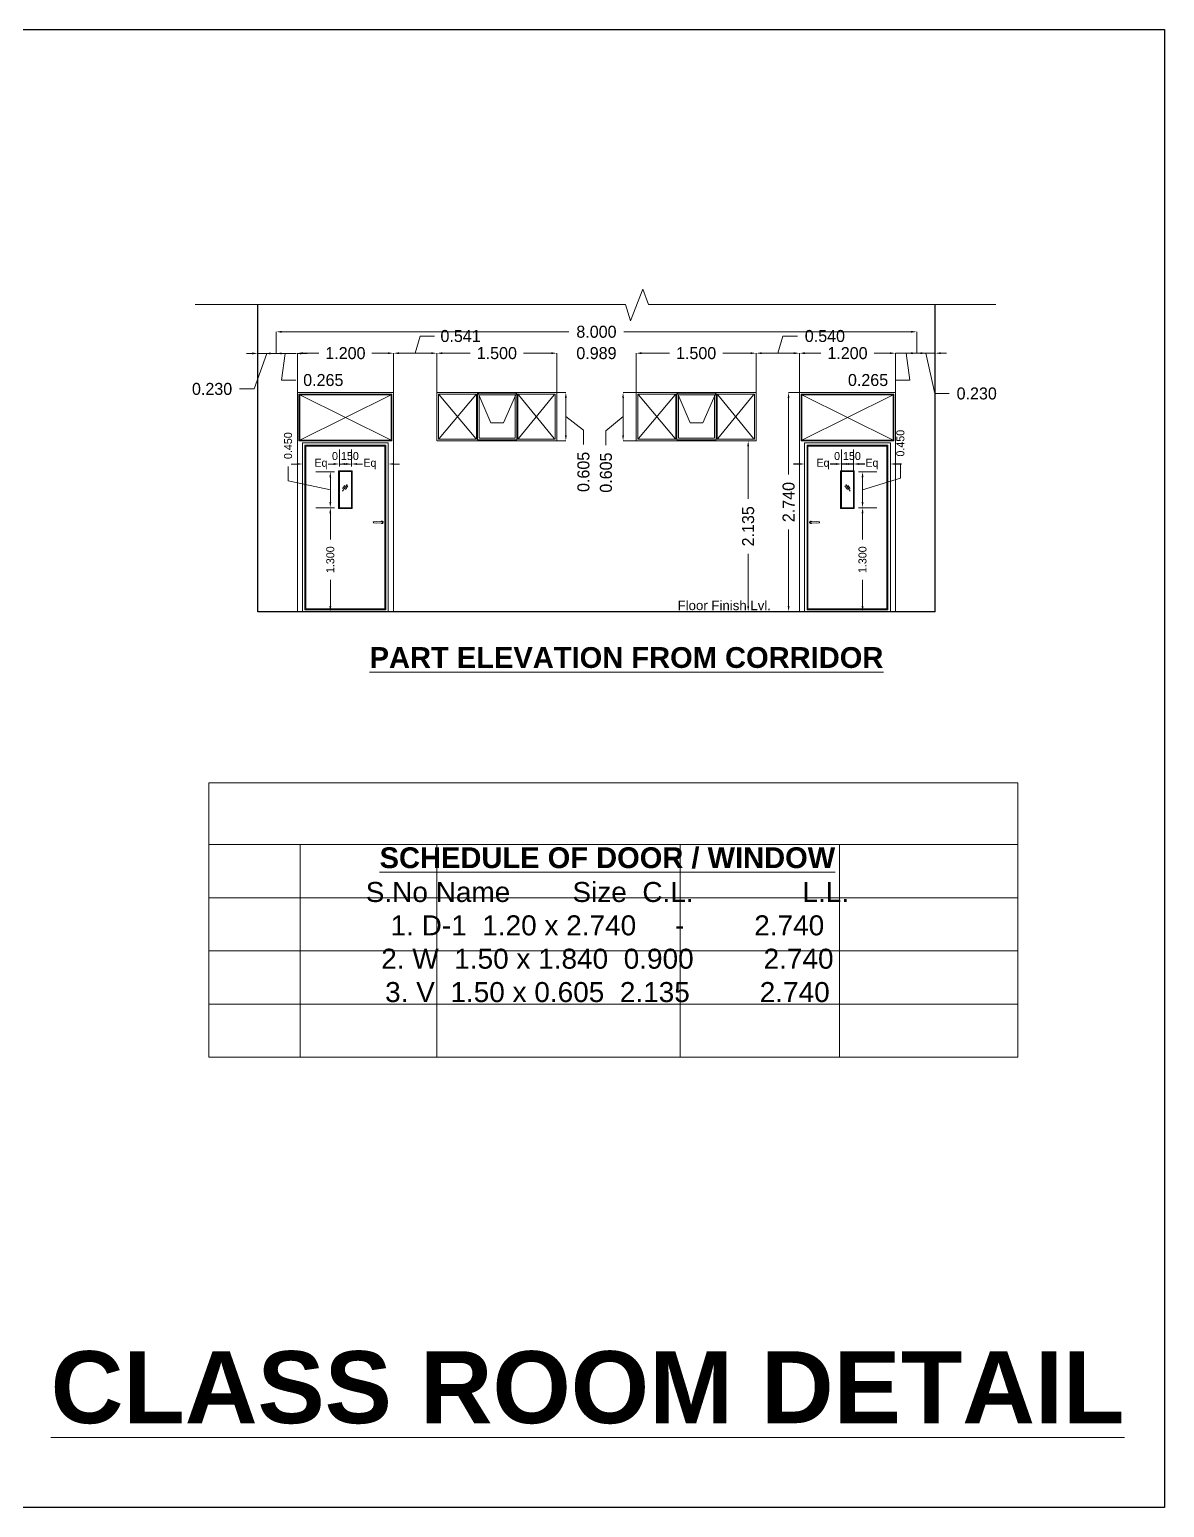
# Model space of a CAD drawing. Header units: millimetres. Extents: x 3614 to 12428, y -844 to 6844.
# Drawn here: x 5491.4 to 5505.57, y -795.26 to -776.79 of the extents above; entities that cross this region are included whole.
import ezdxf

# ---------------------------------------------------------------- set-up
doc = ezdxf.new("R2010")
doc.units = ezdxf.units.MM
doc.header["$LTSCALE"] = 40
doc.header["$MEASUREMENT"] = 0
doc.header["$PDMODE"] = 32
doc.header["$PDSIZE"] = 0.02
doc.linetypes.add('DASHED', pattern=[0.75, 0.5, -0.25])
doc.layers.get('Defpoints').update_dxf_attribs({"linetype": 'CONTINUOUS', "lineweight": 20})
for name, color, linetype, lineweight in [('Dim', 220, 'CONTINUOUS', 15), ('Dotted', 23, 'DASHED', 15), ('TEXT', 7, 'CONTINUOUS', 20), ('Wall', 7, 'CONTINUOUS', 30), ('Window', 150, 'CONTINUOUS', 15), ('Window-Wall', 7, 'CONTINUOUS', 18)]:
    doc.layers.add(name, color=color, linetype=linetype, lineweight=lineweight)
doc.styles.add('DIM', font='arial.ttf')
doc.styles.add('L120', font='simplex.shx', dxfattribs={"height": 1})
doc.styles.add('Tabrej', font='GOTHIC.TTF')
doc.dimstyles.new('Tabrej', dxfattribs={"dimtxt": 0.5, "dimasz": 0.45, "dimexe": 0.18, "dimexo": 0.0625, "dimgap": 0.09, "dimtad": 0, "dimdec": 3, "dimzin": 0, "dimdsep": 46, "dimtxsty": 'Tabrej', "dimcen": 0, "dimclrd": 256, "dimclre": 256, "dimclrt": 7, "dimaunit": 1, "dimadec": 3, "dimazin": 0, "dimtfac": 1, "dimtdec": 3, "dimtofl": 0, "dimtmove": 0, "dimatfit": 3, "dimfxl": 0, "dimtolj": 1, "dimtzin": 0, "dimlwd": -1, "dimlwe": -1, "dimarcsym": 0})

# ---------------------------------------------------------------- blocks, each defined once
blk = doc.blocks.new('*D136')
at = {"layer": 'Defpoints', "color": 0, "ltscale": 0.05, "transparency": 16777216}
for p in [(5501.157, -781.326), (5500.88, -784.066), (5501.157, -784.066)]:
    blk.add_point(p, dxfattribs=at)
at = {"layer": 'Dim', "ltscale": 0.05, "transparency": 16777216}
for p, q in [((5501.157, -781.326), (5500.88, -781.326)), ((5500.88, -781.396), (5500.88, -782.352)), ((5500.88, -783.996), (5500.88, -783.04)), ((5501.157, -784.066), (5500.88, -784.066))]:
    blk.add_line(p, q, dxfattribs=at)
for points in [[(5500.868, -781.396), (5500.891, -781.396), (5500.88, -781.326)], [(5500.868, -783.996), (5500.891, -783.996), (5500.88, -784.066)]]:
    blk.add_solid(points, dxfattribs=at)
at = {"layer": 'Dim', "color": 7, "ltscale": 0.05, "transparency": 16777216, "insert": (5500.88, -782.696), "char_height": 0.15, "attachment_point": 5, "rotation": 90, "style": 'Tabrej'}
blk.add_mtext('\\A1;2.740', dxfattribs=at)
blk = doc.blocks.new('*D137')
at = {"layer": 'Defpoints', "color": 0, "ltscale": 0.05, "transparency": 16777216}
for p in [(5500.475, -781.931), (5500.375, -784.066), (5500.475, -784.066)]:
    blk.add_point(p, dxfattribs=at)
at = {"layer": 'Dim', "ltscale": 0.05, "transparency": 16777216}
for p, q in [((5500.475, -781.931), (5500.375, -781.931)), ((5500.375, -782.001), (5500.375, -782.656)), ((5500.375, -783.996), (5500.375, -783.341)), ((5500.475, -784.066), (5500.375, -784.066))]:
    blk.add_line(p, q, dxfattribs=at)
for points in [[(5500.363, -782.001), (5500.387, -782.001), (5500.375, -781.931)], [(5500.363, -783.996), (5500.387, -783.996), (5500.375, -784.066)]]:
    blk.add_solid(points, dxfattribs=at)
at = {"layer": 'Dim', "color": 7, "ltscale": 0.05, "transparency": 16777216, "insert": (5500.375, -782.999), "char_height": 0.15, "attachment_point": 5, "rotation": 90, "style": 'Tabrej'}
blk.add_mtext('\\A1;2.135', dxfattribs=at)
blk = doc.blocks.new('*D138')
at = {"layer": 'Defpoints', "color": 0, "ltscale": 0.05, "transparency": 16777216}
for p in [(5494.461, -780.834), (5494.726, -780.834), (5494.726, -780.839)]:
    blk.add_point(p, dxfattribs=at)
at = {"layer": 'Dim', "ltscale": 0.05, "transparency": 16777216}
for p, q in [((5494.391, -780.839), (5494.321, -780.839)), ((5494.461, -780.834), (5494.461, -780.839)), ((5494.461, -780.839), (5494.726, -780.839)), ((5494.593, -780.839), (5494.546, -781.172)), ((5494.726, -780.834), (5494.726, -780.839)), ((5494.796, -780.839), (5494.866, -780.839)), ((5494.546, -781.172), (5494.726, -781.172))]:
    blk.add_line(p, q, dxfattribs=at)
for points in [[(5494.391, -780.827), (5494.391, -780.851), (5494.461, -780.839)], [(5494.796, -780.827), (5494.796, -780.851), (5494.726, -780.839)]]:
    blk.add_solid(points, dxfattribs=at)
at = {"layer": 'Dim', "color": 7, "ltscale": 0.05, "transparency": 16777216, "insert": (5495.069, -781.172), "char_height": 0.15, "attachment_point": 5, "style": 'Tabrej'}
blk.add_mtext('\\A1;0.265', dxfattribs=at)
blk = doc.blocks.new('*D139')
at = {"layer": 'Defpoints', "color": 0, "ltscale": 0.05, "transparency": 16777216}
for p in [(5502.215, -780.835), (5502.215, -780.836), (5502.48, -780.836)]:
    blk.add_point(p, dxfattribs=at)
at = {"layer": 'Dim', "ltscale": 0.05, "transparency": 16777216}
for p, q in [((5502.145, -780.836), (5502.075, -780.836)), ((5502.215, -780.835), (5502.215, -780.836)), ((5502.48, -780.836), (5502.215, -780.836)), ((5502.347, -780.836), (5502.395, -781.172)), ((5502.55, -780.836), (5502.62, -780.836)), ((5502.395, -781.172), (5502.215, -781.172))]:
    blk.add_line(p, q, dxfattribs=at)
for points in [[(5502.145, -780.824), (5502.145, -780.848), (5502.215, -780.836)], [(5502.55, -780.824), (5502.55, -780.848), (5502.48, -780.836)]]:
    blk.add_solid(points, dxfattribs=at)
at = {"layer": 'Dim', "color": 7, "ltscale": 0.05, "transparency": 16777216, "insert": (5501.872, -781.172), "char_height": 0.15, "attachment_point": 5, "style": 'Tabrej'}
blk.add_mtext('\\A1;0.265', dxfattribs=at)
blk = doc.blocks.new('*D140')
at = {"layer": 'Defpoints', "color": 0, "ltscale": 0.05, "transparency": 16777216}
for p in [(5495.945, -780.836), (5494.745, -781.326), (5495.945, -781.326)]:
    blk.add_point(p, dxfattribs=at)
at = {"layer": 'Dim', "ltscale": 0.05, "transparency": 16777216}
for p, q in [((5494.745, -781.326), (5494.745, -780.836)), ((5494.815, -780.836), (5495.013, -780.836)), ((5495.875, -780.836), (5495.677, -780.836)), ((5495.945, -781.326), (5495.945, -780.836))]:
    blk.add_line(p, q, dxfattribs=at)
for points in [[(5494.815, -780.824), (5494.815, -780.848), (5494.745, -780.836)], [(5495.875, -780.824), (5495.875, -780.848), (5495.945, -780.836)]]:
    blk.add_solid(points, dxfattribs=at)
at = {"layer": 'Dim', "color": 7, "ltscale": 0.05, "transparency": 16777216, "insert": (5495.345, -780.836), "char_height": 0.15, "attachment_point": 5, "style": 'Tabrej'}
blk.add_mtext('\\A1;1.200', dxfattribs=at)
blk = doc.blocks.new('*D141')
at = {"layer": 'Defpoints', "color": 0, "ltscale": 0.05, "transparency": 16777216}
for p in [(5496.486, -780.836), (5495.945, -781.326), (5496.486, -781.326)]:
    blk.add_point(p, dxfattribs=at)
at = {"layer": 'Dim', "ltscale": 0.05, "transparency": 16777216}
for p, q in [((5496.215, -780.836), (5496.279, -780.622)), ((5496.279, -780.622), (5496.459, -780.622)), ((5495.945, -781.326), (5495.945, -780.836)), ((5496.015, -780.836), (5496.416, -780.836)), ((5496.486, -781.326), (5496.486, -780.836))]:
    blk.add_line(p, q, dxfattribs=at)
for points in [[(5496.015, -780.824), (5496.015, -780.848), (5495.945, -780.836)], [(5496.416, -780.824), (5496.416, -780.848), (5496.486, -780.836)]]:
    blk.add_solid(points, dxfattribs=at)
at = {"layer": 'Dim', "color": 7, "ltscale": 0.05, "transparency": 16777216, "insert": (5496.783, -780.622), "char_height": 0.15, "attachment_point": 5, "style": 'Tabrej'}
blk.add_mtext('\\A1;0.541', dxfattribs=at)
blk = doc.blocks.new('*D142')
at = {"layer": 'Defpoints', "color": 0, "ltscale": 0.05, "transparency": 16777216}
for p in [(5497.986, -780.836), (5497.986, -781.326), (5496.486, -781.777)]:
    blk.add_point(p, dxfattribs=at)
at = {"layer": 'Dim', "ltscale": 0.05, "transparency": 16777216}
for p, q in [((5496.486, -781.777), (5496.486, -780.836)), ((5496.556, -780.836), (5496.903, -780.836)), ((5497.916, -780.836), (5497.568, -780.836)), ((5497.986, -781.326), (5497.986, -780.836))]:
    blk.add_line(p, q, dxfattribs=at)
for points in [[(5496.556, -780.824), (5496.556, -780.848), (5496.486, -780.836)], [(5497.916, -780.824), (5497.916, -780.848), (5497.986, -780.836)]]:
    blk.add_solid(points, dxfattribs=at)
at = {"layer": 'Dim', "color": 7, "ltscale": 0.05, "transparency": 16777216, "insert": (5497.236, -780.836), "char_height": 0.15, "attachment_point": 5, "style": 'Tabrej'}
blk.add_mtext('\\A1;1.500', dxfattribs=at)
blk = doc.blocks.new('*D143')
at = {"layer": 'Defpoints', "color": 0, "ltscale": 0.05, "transparency": 16777216}
for p in [(5498.975, -780.836), (5497.986, -781.326), (5498.975, -781.326)]:
    blk.add_point(p, dxfattribs=at)
at = {"layer": 'Dim', "ltscale": 0.05, "transparency": 16777216}
for p, q in [((5497.916, -780.836), (5497.846, -780.836)), ((5497.986, -781.326), (5497.986, -780.836)), ((5498.975, -781.326), (5498.975, -780.836)), ((5499.045, -780.836), (5499.115, -780.836))]:
    blk.add_line(p, q, dxfattribs=at)
for points in [[(5497.916, -780.824), (5497.916, -780.848), (5497.986, -780.836)], [(5499.045, -780.824), (5499.045, -780.848), (5498.975, -780.836)]]:
    blk.add_solid(points, dxfattribs=at)
at = {"layer": 'Dim', "color": 7, "ltscale": 0.05, "transparency": 16777216, "insert": (5498.48, -780.836), "char_height": 0.15, "attachment_point": 5, "style": 'Tabrej'}
blk.add_mtext('\\A1;0.989', dxfattribs=at)
blk = doc.blocks.new('*D144')
at = {"layer": 'Defpoints', "color": 0, "ltscale": 0.05, "transparency": 16777216}
for p in [(5500.475, -780.836), (5498.975, -781.326), (5500.475, -781.326)]:
    blk.add_point(p, dxfattribs=at)
at = {"layer": 'Dim', "ltscale": 0.05, "transparency": 16777216}
for p, q in [((5498.975, -781.326), (5498.975, -780.836)), ((5499.045, -780.836), (5499.393, -780.836)), ((5500.405, -780.836), (5500.057, -780.836)), ((5500.475, -781.326), (5500.475, -780.836))]:
    blk.add_line(p, q, dxfattribs=at)
for points in [[(5499.045, -780.824), (5499.045, -780.848), (5498.975, -780.836)], [(5500.405, -780.824), (5500.405, -780.848), (5500.475, -780.836)]]:
    blk.add_solid(points, dxfattribs=at)
at = {"layer": 'Dim', "color": 7, "ltscale": 0.05, "transparency": 16777216, "insert": (5499.725, -780.836), "char_height": 0.15, "attachment_point": 5, "style": 'Tabrej'}
blk.add_mtext('\\A1;1.500', dxfattribs=at)
blk = doc.blocks.new('*D145')
at = {"layer": 'Defpoints', "color": 0, "ltscale": 0.05, "transparency": 16777216}
for p in [(5501.015, -780.836), (5500.475, -781.326), (5501.015, -781.326)]:
    blk.add_point(p, dxfattribs=at)
at = {"layer": 'Dim', "ltscale": 0.05, "transparency": 16777216}
for p, q in [((5500.745, -780.836), (5500.809, -780.622)), ((5500.809, -780.622), (5500.989, -780.622)), ((5500.475, -781.326), (5500.475, -780.836)), ((5500.545, -780.836), (5500.945, -780.836)), ((5501.015, -781.326), (5501.015, -780.836))]:
    blk.add_line(p, q, dxfattribs=at)
for points in [[(5500.545, -780.824), (5500.545, -780.848), (5500.475, -780.836)], [(5500.945, -780.824), (5500.945, -780.848), (5501.015, -780.836)]]:
    blk.add_solid(points, dxfattribs=at)
at = {"layer": 'Dim', "color": 7, "ltscale": 0.05, "transparency": 16777216, "insert": (5501.333, -780.622), "char_height": 0.15, "attachment_point": 5, "style": 'Tabrej'}
blk.add_mtext('\\A1;0.540', dxfattribs=at)
blk = doc.blocks.new('*D146')
at = {"layer": 'Defpoints', "color": 0, "ltscale": 0.05, "transparency": 16777216}
for p in [(5502.215, -780.836), (5501.015, -781.326), (5502.215, -781.326)]:
    blk.add_point(p, dxfattribs=at)
at = {"layer": 'Dim', "ltscale": 0.05, "transparency": 16777216}
for p, q in [((5501.015, -781.326), (5501.015, -780.836)), ((5501.085, -780.836), (5501.283, -780.836)), ((5502.145, -780.836), (5501.947, -780.836)), ((5502.215, -781.326), (5502.215, -780.836))]:
    blk.add_line(p, q, dxfattribs=at)
for points in [[(5501.085, -780.824), (5501.085, -780.848), (5501.015, -780.836)], [(5502.145, -780.824), (5502.145, -780.848), (5502.215, -780.836)]]:
    blk.add_solid(points, dxfattribs=at)
at = {"layer": 'Dim', "color": 7, "ltscale": 0.05, "transparency": 16777216, "insert": (5501.615, -780.836), "char_height": 0.15, "attachment_point": 5, "style": 'Tabrej'}
blk.add_mtext('\\A1;1.200', dxfattribs=at)
blk = doc.blocks.new('*D147')
at = {"layer": 'Defpoints', "color": 0, "ltscale": 0.05, "transparency": 16777216}
for p in [(5502.48, -780.569), (5494.48, -780.839), (5502.48, -780.836)]:
    blk.add_point(p, dxfattribs=at)
at = {"layer": 'Dim', "ltscale": 0.05, "transparency": 16777216}
for p, q in [((5494.48, -780.839), (5494.48, -780.569)), ((5494.55, -780.569), (5498.136, -780.569)), ((5502.41, -780.569), (5498.823, -780.569)), ((5502.48, -780.836), (5502.48, -780.569))]:
    blk.add_line(p, q, dxfattribs=at)
for points in [[(5494.55, -780.557), (5494.55, -780.58), (5494.48, -780.569)], [(5502.41, -780.557), (5502.41, -780.58), (5502.48, -780.569)]]:
    blk.add_solid(points, dxfattribs=at)
at = {"layer": 'Dim', "color": 7, "ltscale": 0.05, "transparency": 16777216, "insert": (5498.48, -780.569), "char_height": 0.15, "attachment_point": 5, "style": 'Tabrej'}
blk.add_mtext('\\A1;8.000', dxfattribs=at)
blk = doc.blocks.new('*D148')
at = {"layer": 'Defpoints', "color": 0, "ltscale": 0.05, "transparency": 16777216}
for p in [(5494.25, -780.839), (5494.48, -780.839), (5494.48, -780.839)]:
    blk.add_point(p, dxfattribs=at)
at = {"layer": 'Dim', "ltscale": 0.05, "transparency": 16777216}
for p, q in [((5494.18, -780.839), (5494.11, -780.839)), ((5494.365, -780.839), (5494.204, -781.283)), ((5494.25, -780.839), (5494.48, -780.839)), ((5494.55, -780.839), (5494.62, -780.839)), ((5494.204, -781.283), (5494.024, -781.283))]:
    blk.add_line(p, q, dxfattribs=at)
for points in [[(5494.18, -780.827), (5494.18, -780.851), (5494.25, -780.839)], [(5494.55, -780.827), (5494.55, -780.851), (5494.48, -780.839)]]:
    blk.add_solid(points, dxfattribs=at)
at = {"layer": 'Dim', "color": 7, "ltscale": 0.05, "transparency": 16777216, "insert": (5493.68, -781.283), "char_height": 0.15, "attachment_point": 5, "style": 'Tabrej'}
blk.add_mtext('\\A1;0.230', dxfattribs=at)
blk = doc.blocks.new('*D149')
at = {"layer": 'Defpoints', "color": 0, "ltscale": 0.05, "transparency": 16777216}
for p in [(5502.48, -780.836), (5502.71, -780.836), (5502.71, -780.836)]:
    blk.add_point(p, dxfattribs=at)
at = {"layer": 'Dim', "ltscale": 0.05, "transparency": 16777216}
for p, q in [((5502.41, -780.836), (5502.34, -780.836)), ((5502.48, -780.836), (5502.71, -780.836)), ((5502.595, -780.836), (5502.705, -781.34)), ((5502.78, -780.836), (5502.85, -780.836)), ((5502.705, -781.34), (5502.885, -781.34))]:
    blk.add_line(p, q, dxfattribs=at)
for points in [[(5502.41, -780.824), (5502.41, -780.848), (5502.48, -780.836)], [(5502.78, -780.824), (5502.78, -780.848), (5502.71, -780.836)]]:
    blk.add_solid(points, dxfattribs=at)
at = {"layer": 'Dim', "color": 7, "ltscale": 0.05, "transparency": 16777216, "insert": (5503.229, -781.34), "char_height": 0.15, "attachment_point": 5, "style": 'Tabrej'}
blk.add_mtext('\\A1;0.230', dxfattribs=at)
blk = doc.blocks.new('*D367')
at = {"layer": 'Defpoints', "color": 0, "ltscale": 0.05, "transparency": 16777216}
for p in [(6157.59, -623.512), (6157.59, -623.608), (6157.74, -623.608)]:
    blk.add_point(p, dxfattribs=at)
at = {"layer": 'Dim', "ltscale": 0.05, "transparency": 16777216}
for p, q in [((6157.59, -623.545), (6157.59, -623.332)), ((6157.74, -623.545), (6157.74, -623.332)), ((6157.52, -623.512), (6157.45, -623.512)), ((6157.81, -623.512), (6157.88, -623.512))]:
    blk.add_line(p, q, dxfattribs=at)
for points in [[(6157.52, -623.5), (6157.52, -623.524), (6157.59, -623.512)], [(6157.81, -623.5), (6157.81, -623.524), (6157.74, -623.512)]]:
    blk.add_solid(points, dxfattribs=at)
at = {"layer": 'Dim', "color": 7, "ltscale": 0.05, "transparency": 16777216, "insert": (6157.665, -623.413), "char_height": 0.1, "attachment_point": 5, "style": 'Tabrej'}
blk.add_mtext('\\A1;0.150', dxfattribs=at)
blk = doc.blocks.new('*D368')
at = {"layer": 'Defpoints', "color": 0, "ltscale": 0.05, "transparency": 16777216}
for p in [(6157.74, -623.608), (6157.74, -624.058), (6157.853, -624.058)]:
    blk.add_point(p, dxfattribs=at)
at = {"layer": 'Dim', "ltscale": 0.05, "transparency": 16777216}
for p, q in [((6158.326, -623.691), (6158.326, -623.511)), ((6157.803, -623.608), (6158.033, -623.608)), ((6157.853, -623.678), (6157.853, -623.988)), ((6157.853, -623.833), (6158.326, -623.691)), ((6157.803, -624.058), (6158.033, -624.058))]:
    blk.add_line(p, q, dxfattribs=at)
for points in [[(6157.842, -623.678), (6157.865, -623.678), (6157.853, -623.608)], [(6157.842, -623.988), (6157.865, -623.988), (6157.853, -624.058)]]:
    blk.add_solid(points, dxfattribs=at)
at = {"layer": 'Dim', "color": 7, "ltscale": 0.05, "transparency": 16777216, "insert": (6158.326, -623.252), "char_height": 0.1, "attachment_point": 5, "rotation": 90, "style": 'Tabrej'}
blk.add_mtext('\\A1;0.450', dxfattribs=at)
blk = doc.blocks.new('*D369')
at = {"layer": 'Defpoints', "color": 0, "ltscale": 0.05, "transparency": 16777216}
for p in [(6157.75, -624.058), (6157.75, -625.358), (6157.853, -625.358)]:
    blk.add_point(p, dxfattribs=at)
at = {"layer": 'Dim', "ltscale": 0.05, "transparency": 16777216}
for p, q in [((6157.813, -624.058), (6158.033, -624.058)), ((6157.853, -624.128), (6157.853, -624.456)), ((6157.853, -625.288), (6157.853, -624.959)), ((6157.813, -625.358), (6158.033, -625.358))]:
    blk.add_line(p, q, dxfattribs=at)
for points in [[(6157.842, -624.128), (6157.865, -624.128), (6157.853, -624.058)], [(6157.842, -625.288), (6157.865, -625.288), (6157.853, -625.358)]]:
    blk.add_solid(points, dxfattribs=at)
at = {"layer": 'Dim', "color": 7, "ltscale": 0.05, "transparency": 16777216, "insert": (6157.853, -624.708), "char_height": 0.1, "attachment_point": 5, "rotation": 90, "style": 'Tabrej'}
blk.add_mtext('\\A1;1.300', dxfattribs=at)
blk = doc.blocks.new('*D370')
at = {"layer": 'Defpoints', "color": 0, "ltscale": 0.05, "transparency": 16777216}
for p in [(6157.129, -623.512), (6157.129, -623.545), (6157.59, -623.512)]:
    blk.add_point(p, dxfattribs=at)
at = {"layer": 'Dim', "ltscale": 0.05, "transparency": 16777216}
for p, q in [((6157.129, -623.483), (6157.129, -623.332)), ((6157.59, -623.449), (6157.59, -623.332)), ((6157.059, -623.512), (6156.989, -623.512)), ((6157.66, -623.512), (6157.73, -623.512))]:
    blk.add_line(p, q, dxfattribs=at)
for points in [[(6157.059, -623.5), (6157.059, -623.524), (6157.129, -623.512)], [(6157.66, -623.5), (6157.66, -623.524), (6157.59, -623.512)]]:
    blk.add_solid(points, dxfattribs=at)
at = {"layer": 'Dim', "color": 7, "ltscale": 0.05, "transparency": 16777216, "insert": (6157.36, -623.512), "char_height": 0.1, "attachment_point": 5, "style": 'Tabrej'}
blk.add_mtext('\\A1;Eq', dxfattribs=at)
blk = doc.blocks.new('*D371')
at = {"layer": 'Defpoints', "color": 0, "ltscale": 0.05, "transparency": 16777216}
for p in [(6158.201, -623.512), (6158.201, -623.551), (6157.74, -623.595)]:
    blk.add_point(p, dxfattribs=at)
at = {"layer": 'Dim', "ltscale": 0.05, "transparency": 16777216}
for p, q in [((6157.74, -623.532), (6157.74, -623.332)), ((6158.201, -623.489), (6158.201, -623.332)), ((6157.67, -623.512), (6157.6, -623.512)), ((6158.271, -623.512), (6158.341, -623.512))]:
    blk.add_line(p, q, dxfattribs=at)
for points in [[(6157.67, -623.5), (6157.67, -623.524), (6157.74, -623.512)], [(6158.271, -623.5), (6158.271, -623.524), (6158.201, -623.512)]]:
    blk.add_solid(points, dxfattribs=at)
at = {"layer": 'Dim', "color": 7, "ltscale": 0.05, "transparency": 16777216, "insert": (6157.971, -623.512), "char_height": 0.1, "attachment_point": 5, "style": 'Tabrej'}
blk.add_mtext('\\A1;Eq', dxfattribs=at)
blk = doc.blocks.new('*D191')
at = {"layer": 'Defpoints', "color": 0, "ltscale": 0.05, "transparency": 16777216}
for p in [(5501.54, -782.22), (5501.54, -782.316), (5501.69, -782.316)]:
    blk.add_point(p, dxfattribs=at)
at = {"layer": 'Dim', "ltscale": 0.05, "transparency": 16777216}
for p, q in [((5501.54, -782.316), (5501.54, -782.04)), ((5501.69, -782.316), (5501.69, -782.04)), ((5501.47, -782.22), (5501.4, -782.22)), ((5501.76, -782.22), (5501.83, -782.22))]:
    blk.add_line(p, q, dxfattribs=at)
for points in [[(5501.47, -782.209), (5501.47, -782.232), (5501.54, -782.22)], [(5501.76, -782.209), (5501.76, -782.232), (5501.69, -782.22)]]:
    blk.add_solid(points, dxfattribs=at)
at = {"layer": 'Dim', "color": 7, "ltscale": 0.05, "transparency": 16777216, "insert": (5501.615, -782.121), "char_height": 0.1, "attachment_point": 5, "style": 'Tabrej'}
blk.add_mtext('\\A1;0.150', dxfattribs=at)
blk = doc.blocks.new('*D192')
at = {"layer": 'Defpoints', "color": 0, "ltscale": 0.05, "transparency": 16777216}
for p in [(5501.079, -782.22), (5501.079, -782.254), (5501.54, -782.22)]:
    blk.add_point(p, dxfattribs=at)
at = {"layer": 'Dim', "ltscale": 0.05, "transparency": 16777216}
for p, q in [((5501.079, -782.191), (5501.079, -782.04)), ((5501.54, -782.158), (5501.54, -782.04)), ((5501.009, -782.22), (5500.939, -782.22)), ((5501.61, -782.22), (5501.68, -782.22))]:
    blk.add_line(p, q, dxfattribs=at)
for points in [[(5501.009, -782.209), (5501.009, -782.232), (5501.079, -782.22)], [(5501.61, -782.209), (5501.61, -782.232), (5501.54, -782.22)]]:
    blk.add_solid(points, dxfattribs=at)
at = {"layer": 'Dim', "color": 7, "ltscale": 0.05, "transparency": 16777216, "insert": (5501.309, -782.22), "char_height": 0.1, "attachment_point": 5, "style": 'Tabrej'}
blk.add_mtext('\\A1;Eq', dxfattribs=at)
blk = doc.blocks.new('*D193')
at = {"layer": 'Defpoints', "color": 0, "ltscale": 0.05, "transparency": 16777216}
for p in [(5501.69, -782.303), (5502.151, -782.22), (5502.151, -782.26)]:
    blk.add_point(p, dxfattribs=at)
at = {"layer": 'Dim', "ltscale": 0.05, "transparency": 16777216}
for p, q in [((5501.69, -782.303), (5501.69, -782.04)), ((5502.151, -782.26), (5502.151, -782.04)), ((5501.62, -782.22), (5501.55, -782.22)), ((5502.221, -782.22), (5502.291, -782.22))]:
    blk.add_line(p, q, dxfattribs=at)
for points in [[(5501.62, -782.209), (5501.62, -782.232), (5501.69, -782.22)], [(5502.221, -782.209), (5502.221, -782.232), (5502.151, -782.22)]]:
    blk.add_solid(points, dxfattribs=at)
at = {"layer": 'Dim', "color": 7, "ltscale": 0.05, "transparency": 16777216, "insert": (5501.92, -782.22), "char_height": 0.1, "attachment_point": 5, "style": 'Tabrej'}
blk.add_mtext('\\A1;Eq', dxfattribs=at)
blk = doc.blocks.new('*D372')
at = {"layer": 'Defpoints', "color": 0, "ltscale": 0.05, "transparency": 16777216}
for p in [(6149.549, -623.608), (6149.436, -624.058), (6149.549, -624.058)]:
    blk.add_point(p, dxfattribs=at)
at = {"layer": 'Dim', "ltscale": 0.05, "transparency": 16777216}
for p, q in [((6148.908, -623.722), (6148.908, -623.542)), ((6149.436, -623.833), (6148.908, -623.722)), ((6149.487, -623.608), (6149.256, -623.608)), ((6149.436, -623.678), (6149.436, -623.988)), ((6149.487, -624.058), (6149.256, -624.058))]:
    blk.add_line(p, q, dxfattribs=at)
for points in [[(6149.424, -623.678), (6149.447, -623.678), (6149.436, -623.608)], [(6149.424, -623.988), (6149.447, -623.988), (6149.436, -624.058)]]:
    blk.add_solid(points, dxfattribs=at)
at = {"layer": 'Dim', "color": 7, "ltscale": 0.05, "transparency": 16777216, "insert": (6148.908, -623.283), "char_height": 0.1, "attachment_point": 5, "rotation": 90, "style": 'Tabrej'}
blk.add_mtext('\\A1;0.450', dxfattribs=at)
blk = doc.blocks.new('*D373')
at = {"layer": 'Defpoints', "color": 0, "ltscale": 0.05, "transparency": 16777216}
for p in [(6149.539, -624.058), (6149.436, -625.358), (6149.539, -625.358)]:
    blk.add_point(p, dxfattribs=at)
at = {"layer": 'Dim', "ltscale": 0.05, "transparency": 16777216}
for p, q in [((6149.477, -624.058), (6149.256, -624.058)), ((6149.436, -624.128), (6149.436, -624.456)), ((6149.436, -625.288), (6149.436, -624.959)), ((6149.477, -625.358), (6149.256, -625.358))]:
    blk.add_line(p, q, dxfattribs=at)
for points in [[(6149.424, -624.128), (6149.447, -624.128), (6149.436, -624.058)], [(6149.424, -625.288), (6149.447, -625.288), (6149.436, -625.358)]]:
    blk.add_solid(points, dxfattribs=at)
at = {"layer": 'Dim', "color": 7, "ltscale": 0.05, "transparency": 16777216, "insert": (6149.436, -624.708), "char_height": 0.1, "attachment_point": 5, "rotation": 90, "style": 'Tabrej'}
blk.add_mtext('\\A1;1.300', dxfattribs=at)
blk = doc.blocks.new('*D374')
at = {"layer": 'Defpoints', "color": 0, "ltscale": 0.05, "transparency": 16777216}
for p in [(6149.549, -623.512), (6149.549, -623.608), (6149.699, -623.608)]:
    blk.add_point(p, dxfattribs=at)
at = {"layer": 'Dim', "ltscale": 0.05, "transparency": 16777216}
for p, q in [((6149.549, -623.545), (6149.549, -623.332)), ((6149.699, -623.545), (6149.699, -623.332)), ((6149.479, -623.512), (6149.409, -623.512)), ((6149.769, -623.512), (6149.839, -623.512))]:
    blk.add_line(p, q, dxfattribs=at)
for points in [[(6149.479, -623.5), (6149.479, -623.524), (6149.549, -623.512)], [(6149.769, -623.5), (6149.769, -623.524), (6149.699, -623.512)]]:
    blk.add_solid(points, dxfattribs=at)
at = {"layer": 'Dim', "color": 7, "ltscale": 0.05, "transparency": 16777216, "insert": (6149.624, -623.413), "char_height": 0.1, "attachment_point": 5, "style": 'Tabrej'}
blk.add_mtext('\\A1;0.150', dxfattribs=at)
blk = doc.blocks.new('*D375')
at = {"layer": 'Defpoints', "color": 0, "ltscale": 0.05, "transparency": 16777216}
for p in [(6149.088, -623.512), (6149.088, -623.545), (6149.549, -623.512)]:
    blk.add_point(p, dxfattribs=at)
at = {"layer": 'Dim', "ltscale": 0.05, "transparency": 16777216}
for p, q in [((6149.088, -623.483), (6149.088, -623.332)), ((6149.549, -623.449), (6149.549, -623.332)), ((6149.018, -623.512), (6148.948, -623.512)), ((6149.619, -623.512), (6149.689, -623.512))]:
    blk.add_line(p, q, dxfattribs=at)
for points in [[(6149.018, -623.5), (6149.018, -623.524), (6149.088, -623.512)], [(6149.619, -623.5), (6149.619, -623.524), (6149.549, -623.512)]]:
    blk.add_solid(points, dxfattribs=at)
at = {"layer": 'Dim', "color": 7, "ltscale": 0.05, "transparency": 16777216, "insert": (6149.319, -623.512), "char_height": 0.1, "attachment_point": 5, "style": 'Tabrej'}
blk.add_mtext('\\A1;Eq', dxfattribs=at)
blk = doc.blocks.new('*D376')
at = {"layer": 'Defpoints', "color": 0, "ltscale": 0.05, "transparency": 16777216}
for p in [(6150.16, -623.512), (6150.16, -623.551), (6149.699, -623.595)]:
    blk.add_point(p, dxfattribs=at)
at = {"layer": 'Dim', "ltscale": 0.05, "transparency": 16777216}
for p, q in [((6149.699, -623.532), (6149.699, -623.332)), ((6150.16, -623.489), (6150.16, -623.332)), ((6149.629, -623.512), (6149.559, -623.512)), ((6150.23, -623.512), (6150.3, -623.512))]:
    blk.add_line(p, q, dxfattribs=at)
for points in [[(6149.629, -623.5), (6149.629, -623.524), (6149.699, -623.512)], [(6150.23, -623.5), (6150.23, -623.524), (6150.16, -623.512)]]:
    blk.add_solid(points, dxfattribs=at)
at = {"layer": 'Dim', "color": 7, "ltscale": 0.05, "transparency": 16777216, "insert": (6149.93, -623.512), "char_height": 0.1, "attachment_point": 5, "style": 'Tabrej'}
blk.add_mtext('\\A1;Eq', dxfattribs=at)
blk = doc.blocks.new('vent new 1')
at = {"layer": 'Dotted', "ltscale": 0.2}
for p, q in [((6151.702, -623.589), (6151.246, -624.134)), ((6151.246, -623.589), (6151.702, -624.134)), ((6151.89, -623.939), (6151.729, -623.559)), ((6152.217, -623.559), (6152.049, -623.939)), ((6152.683, -623.589), (6152.238, -624.134)), ((6152.238, -623.589), (6152.683, -624.134)), ((6152.049, -623.939), (6151.89, -623.939))]:
    blk.add_line(p, q, dxfattribs=at)
at = {"layer": 'Window'}
for p, q in [((6151.216, -623.559), (6151.216, -624.164)), ((6151.216, -623.559), (6152.695, -623.559)), ((6151.219, -623.559), (6152.716, -623.559)), ((6151.712, -624.144), (6151.712, -623.579)), ((6151.726, -623.568), (6152.214, -623.568)), ((6151.726, -624.152), (6151.726, -623.568)), ((6152.194, -623.589), (6151.746, -623.589)), ((6151.746, -624.132), (6151.746, -623.589)), ((6152.194, -624.132), (6152.194, -623.589)), ((6152.214, -624.152), (6152.214, -623.568)), ((6152.716, -623.559), (6152.716, -624.164)), ((6152.194, -624.132), (6151.746, -624.132)), ((6152.716, -624.164), (6151.219, -624.164)), ((6152.214, -624.152), (6151.726, -624.152))]:
    blk.add_line(p, q, dxfattribs=at)
for points in [[(6151.712, -623.579), (6151.236, -623.579), (6151.236, -624.144), (6151.712, -624.144)], [(6152.228, -623.579), (6152.693, -623.579), (6152.693, -624.144), (6152.228, -624.144)]]:
    blk.add_lwpolyline(points, close=True, dxfattribs=at)
blk = doc.blocks.new('*D269')
at = {"layer": 'Defpoints', "color": 0, "ltscale": 0.05, "transparency": 16777216}
for p in [(5498.813, -781.326), (5498.975, -781.326), (5498.975, -781.931)]:
    blk.add_point(p, dxfattribs=at)
at = {"layer": 'Dim', "ltscale": 0.05, "transparency": 16777216}
for p, q in [((5498.975, -781.326), (5498.813, -781.326)), ((5498.813, -781.861), (5498.813, -781.396)), ((5498.813, -781.629), (5498.599, -781.806)), ((5498.599, -781.806), (5498.599, -781.986)), ((5498.975, -781.931), (5498.813, -781.931))]:
    blk.add_line(p, q, dxfattribs=at)
for points in [[(5498.801, -781.396), (5498.824, -781.396), (5498.813, -781.326)], [(5498.801, -781.861), (5498.824, -781.861), (5498.813, -781.931)]]:
    blk.add_solid(points, dxfattribs=at)
at = {"layer": 'Dim', "color": 7, "ltscale": 0.05, "transparency": 16777216, "insert": (5498.599, -782.328), "char_height": 0.15, "attachment_point": 5, "rotation": 90, "style": 'Tabrej'}
blk.add_mtext('\\A1;0.605', dxfattribs=at)
blk = doc.blocks.new('*D270')
at = {"layer": 'Defpoints', "color": 0, "ltscale": 0.05, "transparency": 16777216}
for p in [(5497.986, -781.326), (5498.098, -781.326), (5497.986, -781.931)]:
    blk.add_point(p, dxfattribs=at)
at = {"layer": 'Dim', "ltscale": 0.05, "transparency": 16777216}
for p, q in [((5497.986, -781.326), (5498.098, -781.326)), ((5498.098, -781.861), (5498.098, -781.396)), ((5498.098, -781.629), (5498.318, -781.796)), ((5498.318, -781.796), (5498.318, -781.976)), ((5497.986, -781.931), (5498.098, -781.931))]:
    blk.add_line(p, q, dxfattribs=at)
for points in [[(5498.086, -781.396), (5498.11, -781.396), (5498.098, -781.326)], [(5498.086, -781.861), (5498.11, -781.861), (5498.098, -781.931)]]:
    blk.add_solid(points, dxfattribs=at)
at = {"layer": 'Dim', "color": 7, "ltscale": 0.05, "transparency": 16777216, "insert": (5498.318, -782.319), "char_height": 0.15, "attachment_point": 5, "rotation": 90, "style": 'Tabrej'}
blk.add_mtext('\\A1;0.605', dxfattribs=at)
blk = doc.blocks.new('new door class')
at = {"layer": 'Dotted', "ltscale": 0.2}
for p, q in [((6158.235, -622.6476), (6157.095, -623.2126)), ((6157.095, -622.6476), (6158.235, -623.2126))]:
    blk.add_line(p, q, dxfattribs=at)
at = {"layer": 'Window'}
for p, q in [((6157.065, -622.6176), (6157.065, -625.3576)), ((6157.065, -623.2226), (6157.065, -622.6176)), ((6157.085, -623.2226), (6157.085, -622.6376)), ((6158.245, -622.6376), (6158.245, -623.2226)), ((6158.265, -622.6176), (6158.265, -625.3576)), ((6158.245, -623.2226), (6157.085, -623.2226)), ((6158.201, -623.2455), (6157.129, -623.2455)), ((6158.201, -623.2455), (6158.201, -625.3576)), ((6157.6429, -623.7686), (6157.7005, -623.8494)), ((6157.6329, -623.7866), (6157.6648, -623.8292)), ((6157.6713, -623.7809), (6157.6995, -623.8186)), ((6157.2027, -624.2469), (6157.2811, -624.2508)), ((6157.2034, -624.2331), (6157.2811, -624.23)), ((6157.3107, -624.2342), (6157.2818, -624.2301)), ((6157.3107, -624.2463), (6157.2818, -624.2507))]:
    blk.add_line(p, q, dxfattribs=at)
at = {"layer": 'Window', "ltscale": 0.05}
blk.add_line((6157.065, -622.6176), (6158.265, -622.6176), dxfattribs=at)
at = {"layer": 'Window'}
for points in [[(6158.245, -623.2226), (6157.085, -623.2226), (6157.085, -622.6376), (6158.245, -622.6376)], [(6158.235, -623.2126), (6157.095, -623.2126), (6157.095, -622.6476), (6158.235, -622.6476)], [(6158.201, -623.2455), (6157.129, -623.2455), (6157.129, -625.3576), (6158.201, -625.3576)], [(6158.17, -623.2765), (6157.16, -623.2765), (6157.16, -625.3326), (6158.17, -625.3326)], [(6158.158, -623.2885), (6157.172, -623.2885), (6157.172, -625.3206), (6158.158, -625.3206)], [(6157.75, -623.5976), (6157.58, -623.5976), (6157.58, -624.0676), (6157.75, -624.0676)], [(6157.74, -623.6076), (6157.59, -623.6076), (6157.59, -624.0576), (6157.74, -624.0576)]]:
    blk.add_lwpolyline(points, close=True, dxfattribs=at)
for centre, radius, start, end in [((6157.2071, -624.2402), 0.0147, 31.89584, 329.35348), ((6157.2071, -624.2402), 0.00799, 117.38709, 236.03335), ((6157.2813, -624.2324), 0.0024, 76.96091, 93.69318), ((6157.2813, -624.2484), 0.0024, 266.30682, 283.03909), ((6157.3107, -624.2402), 0.00602, 270, 90)]:
    blk.add_arc(centre, radius, start, end, dxfattribs=at)
at = {"layer": 'Dim', "ltscale": 0.05}
for base, p1, p2, picture, middle in [((6157.8532, -624.0576), (6157.74, -623.6076), (6157.74, -624.0576), '*D368', (6158.3258, -623.4209)), ((6157.8532, -625.3576), (6157.75, -624.0576), (6157.75, -625.3576), '*D369', (6157.8532, -624.7076))]:
    dim = blk.add_linear_dim(base=base, p1=p1, p2=p2, angle=90, dimstyle='Tabrej', override={"dimtxt": 0.1, "dimasz": 0.07, "dimpost": '\\X', "dimsah": 1, "dimtmove": 1}, dxfattribs=at)
    dim.commit()
    dim.dimension.update_dxf_attribs({"geometry": picture, "text_midpoint": middle})
for base, p1, p2, picture, middle in [((6157.129, -623.5119), (6157.59, -623.5119), (6157.129, -623.5454), '*D370', (6157.3595, -623.5119)), ((6158.201, -623.5119), (6157.74, -623.5946), (6158.201, -623.5514), '*D371', (6157.9705, -623.5119))]:
    dim = blk.add_linear_dim(base=base, p1=p1, p2=p2, angle=180, text='Eq', dimstyle='Tabrej', override={"dimtxt": 0.1, "dimasz": 0.07, "dimpost": '\\X', "dimsah": 1, "dimtmove": 1}, dxfattribs=at)
    dim.commit()
    dim.dimension.update_dxf_attribs({"geometry": picture, "text_midpoint": middle})
dim = blk.add_linear_dim(base=(6157.59, -623.5119), p1=(6157.74, -623.6076), p2=(6157.59, -623.6076), angle=180, dimstyle='Tabrej', override={"dimtxt": 0.1, "dimasz": 0.07, "dimpost": '\\X', "dimsah": 1, "dimtmove": 1}, dxfattribs=at)
dim.commit()
dim.dimension.update_dxf_attribs({"geometry": '*D367', "text_midpoint": (6157.665, -623.4129), "dimtype": 160})
blk = doc.blocks.new('gg')
at = {"layer": 'Dotted', "ltscale": 0.2}
for p, q in [((6149.054, -622.6476), (6150.194, -623.2126)), ((6150.194, -622.6476), (6149.054, -623.2126))]:
    blk.add_line(p, q, dxfattribs=at)
at = {"layer": 'Window'}
for p, q in [((6149.024, -622.6176), (6149.024, -625.3576)), ((6149.044, -622.6376), (6149.044, -623.2226)), ((6150.204, -623.2226), (6150.204, -622.6376)), ((6150.224, -622.6176), (6150.224, -625.3576)), ((6150.224, -623.2226), (6150.224, -622.6176)), ((6149.044, -623.2226), (6150.204, -623.2226)), ((6149.088, -623.2455), (6149.088, -625.3576)), ((6149.088, -623.2455), (6150.16, -623.2455)), ((6149.6461, -623.7686), (6149.5885, -623.8494)), ((6149.6177, -623.7809), (6149.5895, -623.8186)), ((6149.6562, -623.7866), (6149.6242, -623.8292)), ((6149.9783, -624.2342), (6150.0072, -624.2301)), ((6149.9783, -624.2463), (6150.0072, -624.2507)), ((6150.0856, -624.2331), (6150.0079, -624.23)), ((6150.0864, -624.2469), (6150.0079, -624.2508))]:
    blk.add_line(p, q, dxfattribs=at)
at = {"layer": 'Window', "ltscale": 0.05}
blk.add_line((6150.224, -622.6176), (6149.024, -622.6176), dxfattribs=at)
at = {"layer": 'Window'}
for points in [[(6149.044, -623.2226), (6150.204, -623.2226), (6150.204, -622.6376), (6149.044, -622.6376)], [(6149.054, -623.2126), (6150.194, -623.2126), (6150.194, -622.6476), (6149.054, -622.6476)], [(6149.088, -623.2455), (6150.16, -623.2455), (6150.16, -625.3576), (6149.088, -625.3576)], [(6149.119, -623.2765), (6150.129, -623.2765), (6150.129, -625.3326), (6149.119, -625.3326)], [(6149.131, -623.2885), (6150.117, -623.2885), (6150.117, -625.3206), (6149.131, -625.3206)], [(6149.539, -623.5976), (6149.709, -623.5976), (6149.709, -624.0676), (6149.539, -624.0676)], [(6149.549, -623.6076), (6149.699, -623.6076), (6149.699, -624.0576), (6149.549, -624.0576)]]:
    blk.add_lwpolyline(points, close=True, dxfattribs=at)
for centre, radius, start, end in [((6149.9783, -624.2402), 0.00602, 90, 270), ((6150.0077, -624.2324), 0.0024, 86.30682, 103.03909), ((6150.0077, -624.2484), 0.0024, 256.96091, 273.69318), ((6150.0819, -624.2402), 0.0147, 210.64652, 148.10416), ((6150.0819, -624.2402), 0.00799, 303.96665, 62.61291)]:
    blk.add_arc(centre, radius, start, end, dxfattribs=at)
at = {"layer": 'Dim', "ltscale": 0.05}
for base, p1, p2, angle, picture, middle in [((6149.4358, -624.0576), (6149.549, -623.6076), (6149.549, -624.0576), 90, '*D372', (6148.9078, -623.4524)), ((6149.549, -623.5119), (6149.699, -623.6076), (6149.549, -623.6076), 180, '*D374', (6149.624, -623.4129))]:
    dim = blk.add_linear_dim(base=base, p1=p1, p2=p2, angle=angle, dimstyle='Tabrej', override={"dimtxt": 0.1, "dimasz": 0.07, "dimpost": '\\X', "dimsah": 1, "dimtmove": 1}, dxfattribs=at)
    dim.commit()
    dim.dimension.update_dxf_attribs({"geometry": picture, "text_midpoint": middle, "dimtype": 160})
for base, p1, p2, picture, middle in [((6149.088, -623.5119), (6149.549, -623.5119), (6149.088, -623.5454), '*D375', (6149.3185, -623.5119)), ((6150.16, -623.5119), (6149.699, -623.5946), (6150.16, -623.5514), '*D376', (6149.9295, -623.5119))]:
    dim = blk.add_linear_dim(base=base, p1=p1, p2=p2, angle=180, text='Eq', dimstyle='Tabrej', override={"dimtxt": 0.1, "dimasz": 0.07, "dimpost": '\\X', "dimsah": 1, "dimtmove": 1}, dxfattribs=at)
    dim.commit()
    dim.dimension.update_dxf_attribs({"geometry": picture, "text_midpoint": middle})
dim = blk.add_linear_dim(base=(6149.4358, -625.3576), p1=(6149.539, -624.0576), p2=(6149.539, -625.3576), angle=90, dimstyle='Tabrej', override={"dimtxt": 0.1, "dimasz": 0.07, "dimpost": '\\X', "dimsah": 1, "dimtmove": 1}, dxfattribs=at)
dim.commit()
dim.dimension.update_dxf_attribs({"geometry": '*D373', "text_midpoint": (6149.4358, -624.7076)})

msp = doc.modelspace()

# ---------------------------------------------------------------- linework, layer by layer
at = {"layer": 'TEXT'}
for p, q in [((5493.6398, -786.9761), (5503.7413, -786.9761)), ((5494.7786, -786.9761), (5494.7786, -789.6332)), ((5496.4888, -786.9761), (5496.4888, -789.6332)), ((5499.5263, -786.9761), (5499.5263, -789.6332)), ((5501.5142, -786.9761), (5501.5142, -789.6332)), ((5493.6398, -787.6404), (5503.7413, -787.6404)), ((5493.6398, -788.3047), (5503.7413, -788.3047)), ((5493.6398, -788.9689), (5503.7413, -788.9689))]:
    msp.add_line(p, q, dxfattribs=at)
msp.add_lwpolyline([(5493.6398, -786.206), (5503.7413, -786.206), (5503.7413, -789.6332), (5493.6398, -789.6332)], close=True, dxfattribs=at)
at = {"layer": 'Wall', "ltscale": 0.05}
for p, q in [((5494.2499, -784.0661), (5494.2499, -780.2293)), ((5502.7099, -784.0661), (5502.7099, -780.2293)), ((5502.7099, -784.0661), (5494.2499, -784.0661))]:
    msp.add_line(p, q, dxfattribs=at)
at = {"layer": 'Wall'}
msp.add_lwpolyline([(5479.224, -776.7922), (5505.5732, -776.7922), (5505.5732, -795.2581), (5479.224, -795.2581)], close=True, dxfattribs=at)
at = {"layer": 'Window-Wall'}
for p, q in [((5499.0604, -780.0347), (5498.9069, -780.4305)), ((5499.1289, -780.2293), (5499.0604, -780.0347)), ((5498.841, -780.2293), (5493.469, -780.2293)), ((5498.9069, -780.4305), (5498.841, -780.2293)), ((5503.4658, -780.2293), (5499.1289, -780.2293))]:
    msp.add_line(p, q, dxfattribs=at)

# ---------------------------------------------------------------- block references
at = {"layer": 'Dotted', "ltscale": 0.05}
for name, p in [('gg', (-654.2791, -158.7085)), ('vent new 1', (-654.7299, -157.7671)), ('vent new 1', (-652.2407, -157.7671)), ('new door class', (-656.0501, -158.7085)), ('new door class', (-656.0501, -158.7085)), ('new door class', (-656.0501, -158.7085)), ('new door class', (-656.0501, -158.7085))]:
    msp.add_blockref(name, p, dxfattribs=at)

# ---------------------------------------------------------------- texts
at = {"layer": 'TEXT', "attachment_point": 5, "style": 'DIM'}
for s, insert, char_height, width in [('Floor Finish Lvl.', (5500.0764, -783.9885), 0.1183, 1.240752), ('\\A1;{\\fArial|b1|i0|c0|p34;\\LPART ELEVATION FROM CORRIDOR}', (5498.8552, -784.6403), 0.26, 6.541835), ('{\\fArial|b1|i0|c0|p34;\\H0.99048x;\\LSCHEDULE OF DOOR / WINDOW\\P\\fArial|b0|i0|c0|p34;\\H0.96154x;\\lS.No^IName^I^I      Size^I^IC.L.              L.L.\\H1.8959x; \\H0.52745x;\\P1.^ID-1^I^I1.20 x 2.740^I^I   -^I        2.740\\H1.537x; \\H0.6506x;\\P2.^IW^I^I1.50 x 1.840^I^I0.900^I        2.740\\H1.6453x; \\H0.60778x;\\P3.^IV^I^I1.50 x 0.605^I^I2.135^I        2.740\\H1.6092x; }', (5498.6169, -787.9784), 0.2625, 9.439495)]:
    msp.add_mtext(s, dxfattribs=dict(at, insert=insert, char_height=char_height, width=width))
at = {"layer": 'TEXT', "ltscale": 0.05, "insert": (5491.6642, -793.3055), "char_height": 0.9, "width": 19.753087, "attachment_point": 1, "style": 'L120'}
msp.add_mtext('{\\fArial|b1|i0|c0|p34;\\LCLASS ROOM DETAIL}', dxfattribs=at)

# ---------------------------------------------------------------- dimensions: what is measured, and where the dimension line sits
at = {"layer": 'Dim', "ltscale": 0.05}
for base, p1, p2, picture, middle in [((5502.4799, -780.5687), (5494.4799, -780.8391), (5502.4799, -780.8359), '*D147', (5498.4799, -780.5687)), ((5496.4857, -780.8359), (5495.9449, -781.3261), (5496.4857, -781.3261), '*D141', (5496.5494, -780.6222)), ((5501.0149, -780.8359), (5500.4749, -781.3261), (5501.0149, -781.3261), '*D145', (5501.079, -780.6222)), ((5495.9449, -780.8359), (5494.7449, -781.3261), (5495.9449, -781.3261), '*D140', (5495.3449, -780.8359)), ((5497.9857, -780.8359), (5496.4857, -781.7773), (5497.9857, -781.3261), '*D142', (5497.2357, -780.8359)), ((5498.9749, -780.8359), (5497.9857, -781.3261), (5498.9749, -781.3261), '*D143', (5498.4803, -780.8359)), ((5500.4749, -780.8359), (5498.9749, -781.3261), (5500.4749, -781.3261), '*D144', (5499.7249, -780.8359)), ((5502.2149, -780.8359), (5501.0149, -781.3261), (5502.2149, -781.3261), '*D146', (5501.6149, -780.8359))]:
    dim = msp.add_linear_dim(base=base, p1=p1, p2=p2, dimstyle='Tabrej', override={"dimtxt": 0.15, "dimasz": 0.07, "dimexe": 0, "dimexo": 0, "dimpost": '\\X', "dimsah": 1, "dimtmove": 1}, dxfattribs=at)
    dim.commit()
    dim.dimension.update_dxf_attribs({"geometry": picture, "text_midpoint": middle})
for base, p1, p2, picture, middle in [((5494.4799, -780.8391), (5494.2499, -780.8391), (5494.4799, -780.8391), '*D148', (5493.9338, -781.2832)), ((5494.7259, -780.8391), (5494.4609, -780.8343), (5494.7259, -780.8343), '*D138', (5494.8162, -781.1716)), ((5502.7099, -780.8359), (5502.4799, -780.8359), (5502.7099, -780.8359), '*D149', (5502.9751, -781.3397))]:
    dim = msp.add_linear_dim(base=base, p1=p1, p2=p2, dimstyle='Tabrej', override={"dimtxt": 0.15, "dimasz": 0.07, "dimexe": 0, "dimexo": 0, "dimpost": '\\X', "dimsah": 1, "dimtmove": 1}, dxfattribs=at)
    dim.commit()
    dim.dimension.update_dxf_attribs({"geometry": picture, "text_midpoint": middle, "dimtype": 160})
for base, p1, p2, angle, override, picture, middle in [((5502.2149, -780.8359), (5502.4799, -780.8359), (5502.2149, -780.8349), 180, {"dimtxt": 0.15, "dimasz": 0.07, "dimexe": 0, "dimexo": 0, "dimpost": '\\X', "dimsah": 1, "dimtmove": 1}, '*D139', (5502.1246, -781.1721)), ((5498.0979, -781.3261), (5497.9857, -781.9311), (5497.9857, -781.3261), 90, {"dimtxt": 0.15, "dimasz": 0.07, "dimexe": 0, "dimexo": 0, "dimpost": '\\X', "dimsah": 1, "dimtmove": 1}, '*D270', (5498.3179, -782.0661)), ((5498.8126, -781.3261), (5498.9749, -781.9311), (5498.9749, -781.3261), 90, {"dimtxt": 0.15, "dimasz": 0.07, "dimexe": 0, "dimexo": 0, "dimpost": '\\X', "dimsah": 1, "dimtmove": 1}, '*D269', (5498.5988, -782.0756)), ((5501.5399, -782.2204), (5501.6899, -782.3161), (5501.5399, -782.3161), 180, {"dimtxt": 0.1, "dimasz": 0.07, "dimexo": 0, "dimpost": '\\X', "dimsah": 1, "dimtmove": 1}, '*D191', (5501.6149, -782.1214))]:
    dim = msp.add_linear_dim(base=base, p1=p1, p2=p2, angle=angle, dimstyle='Tabrej', override=override, dxfattribs=at)
    dim.commit()
    dim.dimension.update_dxf_attribs({"geometry": picture, "text_midpoint": middle, "dimtype": 160})
for base, p1, p2, picture, middle in [((5500.8798, -784.0661), (5501.1575, -781.3261), (5501.1575, -784.0661), '*D136', (5500.8798, -782.6961)), ((5500.375, -784.0661), (5500.4749, -781.9311), (5500.4749, -784.0661), '*D137', (5500.375, -782.9986))]:
    dim = msp.add_linear_dim(base=base, p1=p1, p2=p2, angle=90, dimstyle='Tabrej', override={"dimtxt": 0.15, "dimasz": 0.07, "dimexe": 0, "dimexo": 0, "dimpost": '\\X', "dimsah": 1, "dimtmove": 1}, dxfattribs=at)
    dim.commit()
    dim.dimension.update_dxf_attribs({"geometry": picture, "text_midpoint": middle})
for base, p1, p2, override, picture, middle in [((5501.0789, -782.2204), (5501.5399, -782.2204), (5501.0789, -782.254), {"dimtxt": 0.1, "dimasz": 0.07, "dimpost": '\\X', "dimsah": 1, "dimtmove": 1}, '*D192', (5501.3094, -782.2204)), ((5502.1509, -782.2204), (5501.6899, -782.3031), (5502.1509, -782.2599), {"dimtxt": 0.1, "dimasz": 0.07, "dimexo": 0, "dimpost": '\\X', "dimsah": 1, "dimtmove": 1}, '*D193', (5501.9204, -782.2204))]:
    dim = msp.add_linear_dim(base=base, p1=p1, p2=p2, angle=180, text='Eq', dimstyle='Tabrej', override=override, dxfattribs=at)
    dim.commit()
    dim.dimension.update_dxf_attribs({"geometry": picture, "text_midpoint": middle})

doc.saveas('drawing.dxf')
